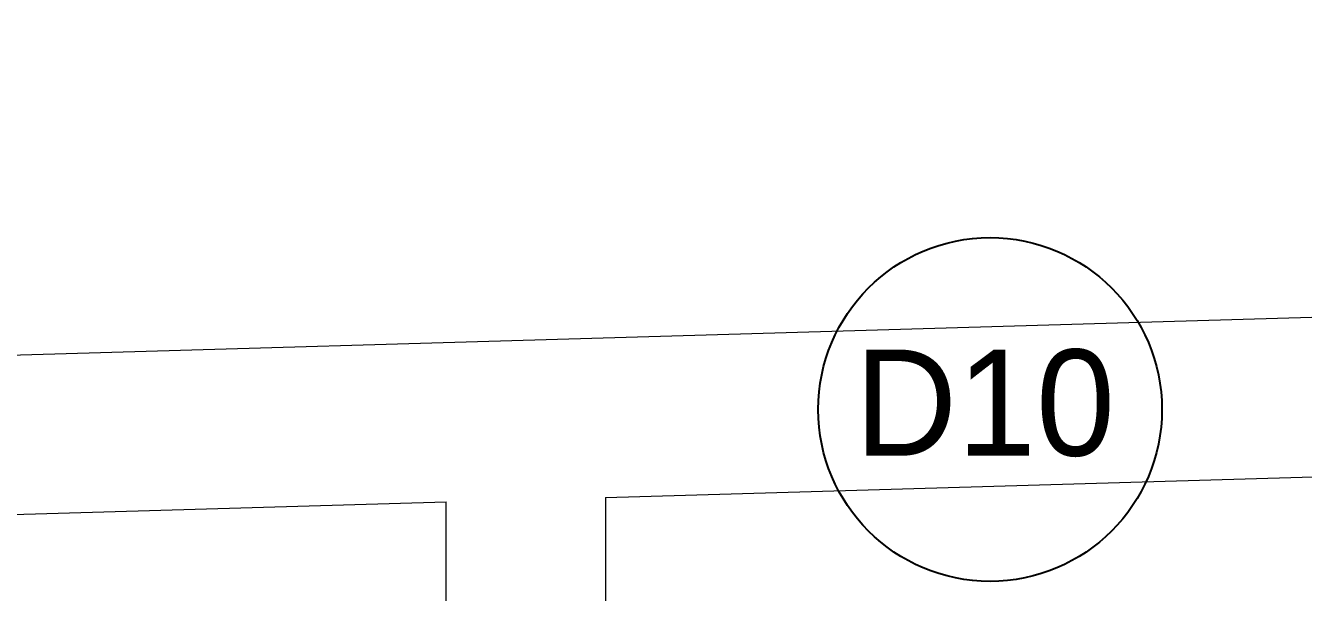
# Model space of a CAD drawing. Header units: metres. Extents: x 0 to 2861, y -1 to 1496.
# Drawn here: x 5.065 to 6.269, y 14.423 to 14.957 of the extents above; entities that cross this region are included whole.
import ezdxf

# ---------------------------------------------------------------- set-up
doc = ezdxf.new("R2010")
doc.units = ezdxf.units.M
doc.layers.add('ARS_DINDING', color=1, linetype='Continuous', lineweight=15)
doc.layers.add('TEKS', color=7, linetype='Continuous')

msp = doc.modelspace()

# ---------------------------------------------------------------- linework, layer by layer
at = {"layer": 'ARS_DINDING', "color": 251}
for points in [[(15.7113, 14.807), (15.707, 14.9569), (0.0113, 14.4993)], [(5.6113, 14.5125), (6.4613, 14.5373)], [(0.1613, 14.3536), (5.4613, 14.5082)], [(5.6113, 14.5125), (5.6113, 12.7), (5.4613, 12.7), (5.4613, 14.5082)]]:
    msp.add_lwpolyline(points, dxfattribs=at)
at = {"layer": 'TEKS', "color": 5}
msp.add_circle((5.9737, 14.5953), 0.1619, dxfattribs=at)

# ---------------------------------------------------------------- texts
at = {"layer": 'TEKS', "insert": (5.8461, 14.6518), "char_height": 0.1, "attachment_point": 1}
msp.add_mtext_dynamic_manual_height_columns('D10', width=29.643153, gutter_width=1, heights=[0], dxfattribs=at)

doc.saveas('drawing.dxf')
